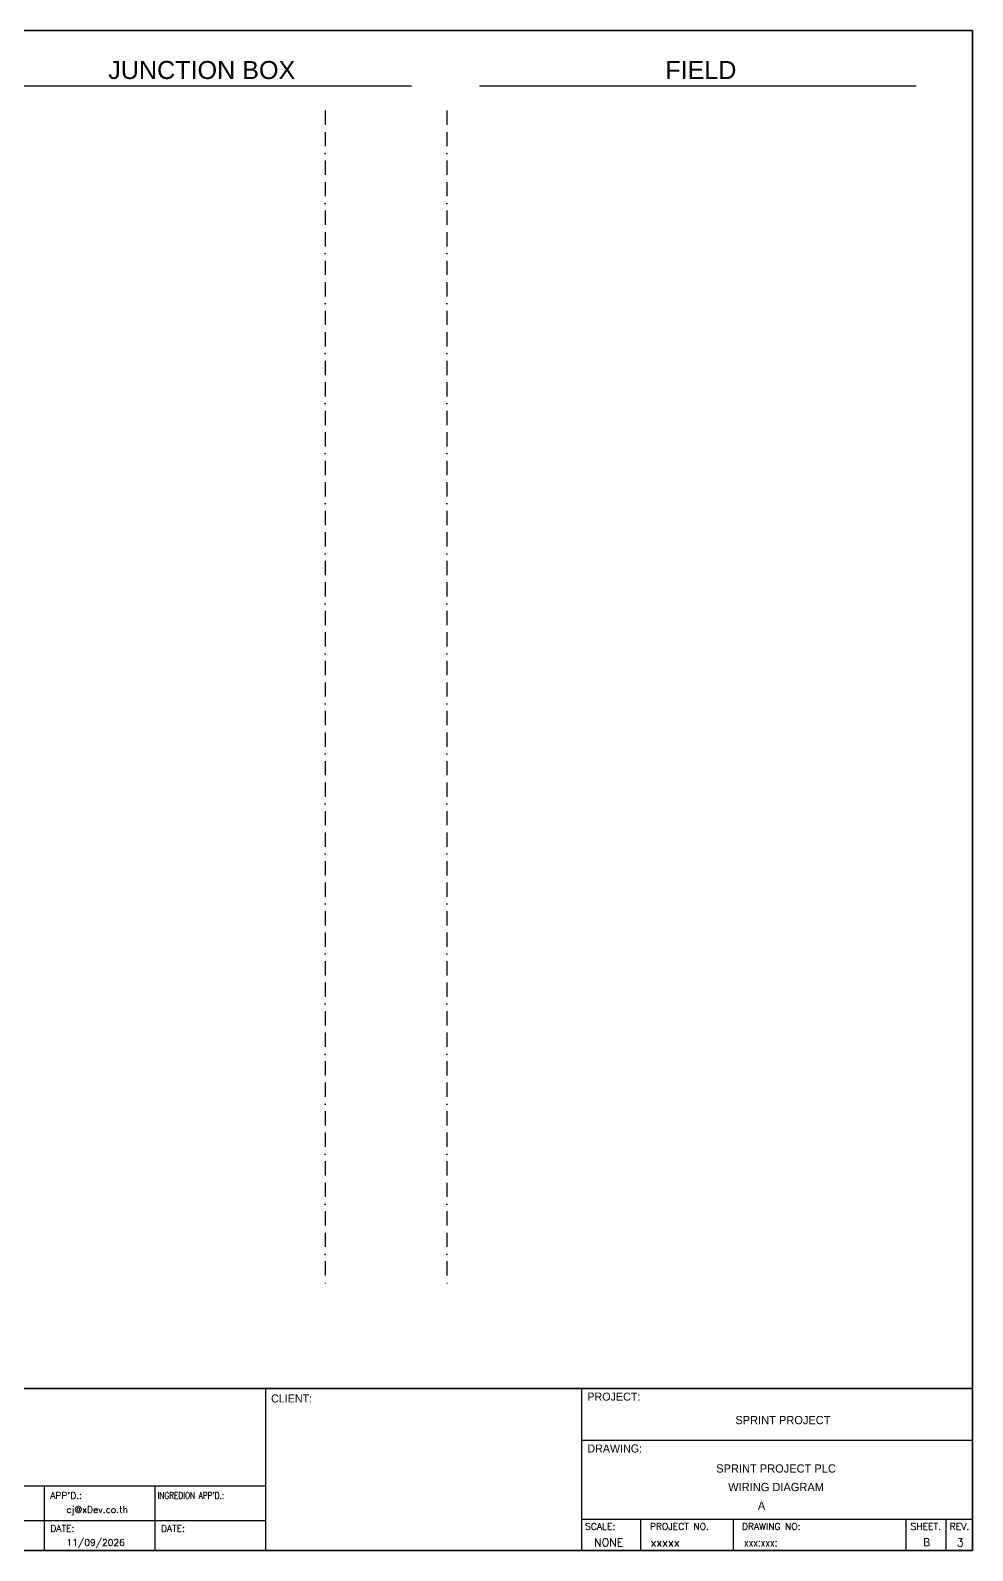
# Model space of a CAD drawing. Header units: millimetres. Extents: x 0 to 62600, y 0 to 14837.
# Drawn here: x 14797 to 16473, y 6008 to 8713 of the extents above; entities that cross this region are included whole.
import ezdxf
from ezdxf.enums import TextEntityAlignment as Align

# ---------------------------------------------------------------- set-up
doc = ezdxf.new("R2010")
doc.units = ezdxf.units.MM
doc.linetypes.add('BORDERX2', pattern=[88.9, 25.4, -12.7, 25.4, -12.7, 0, -12.7])
for name, color, linetype in [('GT_1', 9, 'Continuous'), ('HELPPOINT', 7, 'Continuous'), ('MEMBER', 7, 'Continuous'), ('x01001-FrameArea', 2, 'BORDERX2')]:
    doc.layers.add(name, color=color, linetype=linetype)
doc.styles.add('HTX11', font='O8111901')
doc.styles.add('ROMANS', font='romans.shx', dxfattribs={"width": 0.85, "height": 25})
doc.styles.get("Standard").update_dxf_attribs({"font": 'arial.ttf'})

msp = doc.modelspace()

# ---------------------------------------------------------------- linework, layer by layer
for p, q in [((14698.1, 8614.1), (15474.9, 8614.1)), ((15595.9, 8614.1), (16372.6, 8614.1))]:
    msp.add_line(p, q)
at = {"color": 4}
for p, q in [((15882.2, 6064.5), (15882.2, 6008.4)), ((16047.5, 6064.5), (16047.5, 6008.4))]:
    msp.add_line(p, q, dxfattribs=at)
at = {"color": 4, "ltscale": 0.5}
for p, q in [((16354.6, 6064.5), (16354.6, 6008.4)), ((16354.6, 6064.5), (16354.6, 6008.4)), ((16425.8, 6064.5), (16425.8, 6008.4)), ((16425.8, 6064.5), (16425.8, 6008.4))]:
    msp.add_line(p, q, dxfattribs=at)
at = {"layer": 'GT_1', "color": 4}
for p, q in [((15215.7, 6008.4), (15215.7, 6296.6)), ((15778, 6008.4), (15778, 6296.6)), ((15778, 6008.4), (15778, 6296.6)), ((15778, 6008.4), (15778, 6296.6)), ((15215.7, 6122.8), (14428.7, 6122.8)), ((14822.2, 6008.4), (14822.2, 6122.8)), ((15019, 6008.4), (15019, 6122.8)), ((15215.7, 6061.3), (14428.7, 6061.3)), ((15778, 6064.5), (16473.2, 6064.5))]:
    msp.add_line(p, q, dxfattribs=at)
at = {"layer": 'HELPPOINT', "color": 4, "lineweight": 35}
for p, q in [((12579.9, 8712.6), (16473.2, 8712.6)), ((12579.9, 8712.6), (16473.2, 8712.6)), ((16473.2, 8712.6), (16473.2, 6008.4)), ((16473.2, 8712.6), (16473.2, 6008.4)), ((16473.2, 6008.4), (12579.9, 6008.4)), ((16473.2, 6008.4), (12579.9, 6008.4))]:
    msp.add_line(p, q, dxfattribs=at)
at = {"layer": 'HELPPOINT', "color": 4}
for p, q in [((15778, 6205), (16473.2, 6205)), ((15778, 6205), (16473.2, 6205)), ((15778, 6064.5), (16473.2, 6064.5))]:
    msp.add_line(p, q, dxfattribs=at)
at = {"layer": 'MEMBER', "color": 4, "lineweight": 35}
msp.add_line((12579.9, 6296.6), (16473.2, 6296.6), dxfattribs=at)
msp.add_line((12579.9, 6296.6), (16473.2, 6296.6), dxfattribs=at)
at = {"layer": 'MEMBER', "color": 4}
for p, q in [((15778, 6205), (16473.2, 6205)), ((15778, 6205), (16473.2, 6205)), ((15778, 6064.5), (16473.2, 6064.5)), ((15778, 6064.5), (16473.2, 6064.5))]:
    msp.add_line(p, q, dxfattribs=at)
at = {"layer": 'x01001-FrameArea'}
for p, q in [((15321.2, 8570), (15321.2, 6483.4)), ((15537.9, 8570), (15537.9, 6483.5))]:
    msp.add_line(p, q, dxfattribs=at)

# ---------------------------------------------------------------- texts
at = {"color": 2}
for s, p in [('JUNCTION BOX', (14935.5, 8626.2)), ('FIELD', (15926.4, 8626.2))]:
    msp.add_text(s, height=32, dxfattribs=at).set_placement(p)
at = {"color": 4, "ltscale": 100, "style": 'HTX11'}
for s, p in [('SPRINT PROJECT', (16135.8, 6240.6)), ('SPRINT PROJECT PLC', (16123.6, 6154.5)), ('WIRING DIAGRAM', (16123.6, 6121.5))]:
    msp.add_text(s, height=14.693, dxfattribs=at).set_placement(p, align=Align.MIDDLE_CENTER)
at = {"style": 'HTX11'}
for tag, text, height, p in [('A', 'A', 14.8, (16097.7, 6088.3)), ('B', 'CHASSIS C3 SLOT 3', 14.821, (16391.5, 6023.3))]:
    msp.add_attdef(tag, text=text, height=height, dxfattribs=at).set_placement(p, align=Align.MIDDLE_CENTER)
at = {"layer": 'GT_1', "color": 4, "style": 'HTX11'}
for s, p in [('CLIENT:', (15225.2, 6271.9)), ('PROJECT:', (15787.9, 6275.2)), ('DRAWING:', (15787.9, 6182.9))]:
    msp.add_text(s, height=14.25, dxfattribs=at).set_placement(p)
at = {"layer": 'MEMBER', "color": 4, "ltscale": 0.8, "style": 'ROMANS'}
for s, height, p in [("APP'D.:", 11.88, (14832.4, 6100.6)), ('cj@xDev.co.th', 11.875, (14861.2, 6075.6)), ('SHEET.', 12, (16362.6, 6045.5)), ('REV.', 12, (16432.5, 6045.5)), ('DATE:', 11.88, (14832.4, 6042)), ('11/09/2026', 11.88, (14861.2, 6016.9)), ('DATE:', 11.88, (15029.2, 6042)), ('SCALE:', 11.88, (15783.9, 6045.5)), ('PROJECT NO.', 11.875, (15899.1, 6045.5)), ('DRAWING NO:', 11.875, (16062.8, 6045.5)), ('NONE', 14.23, (15799.9, 6015.8)), ('xxxxx', 14.23, (15900.3, 6015.8))]:
    msp.add_text(s, height=height, dxfattribs=at).set_placement(p)
at = {"layer": 'MEMBER', "color": 4, "ltscale": 0.8, "style": 'ROMANS', "width": 0.8}
for s, height, p in [("INGREDION APP'D.:", 11.875, (15023.2, 6100.6)), ('xxx:xxx:', 14.23, (16066.5, 6015.8))]:
    msp.add_text(s, height=height, dxfattribs=at).set_placement(p)
at = {"layer": 'MEMBER', "color": 4, "ltscale": 0.8, "style": 'ROMANS'}
msp.add_text('3', height=14.2, dxfattribs=at).set_placement((16451.1, 6015.8), align=Align.CENTER)

doc.saveas('drawing.dxf')
